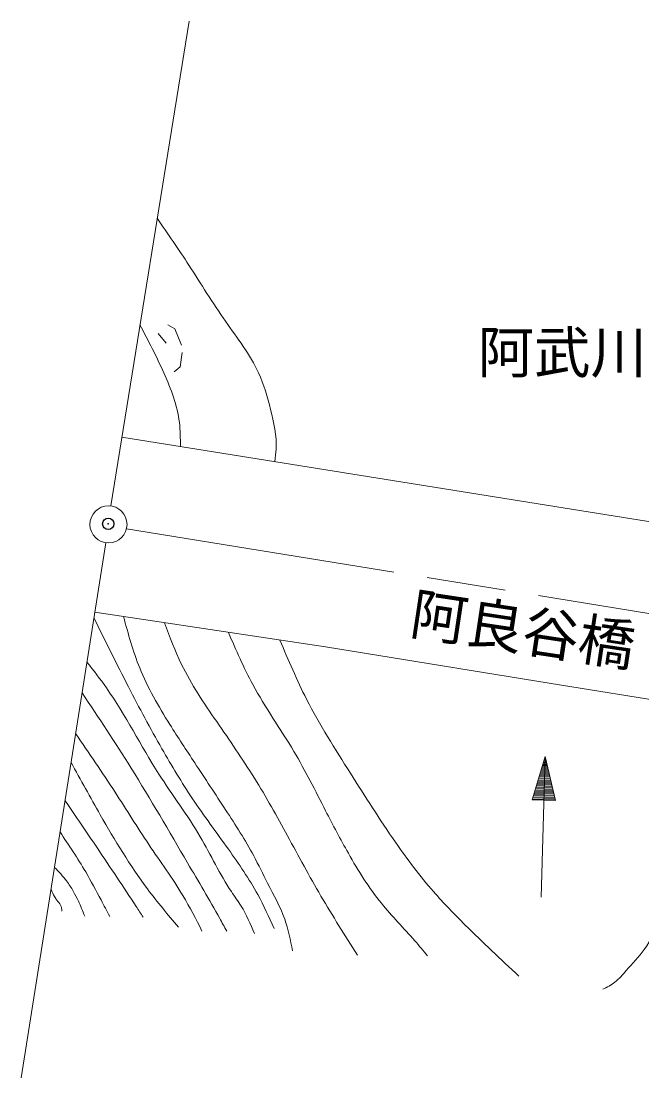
# Model space of a CAD drawing. Units: millimetres, scale not verified. Extents: x 40000 to 680000, y 20000 to 380000.
# Drawn here: x 80486 to 107995, y 301950 to 348806 of the extents above; entities that cross this region are included whole.
import ezdxf
from ezdxf.enums import TextEntityAlignment as Align

# ---------------------------------------------------------------- set-up
doc = ezdxf.new("R2010")
doc.units = ezdxf.units.MM
doc.header["$LTSCALE"] = 1000
doc.header["$PDMODE"] = 32
doc.header["$PDSIZE"] = 500
doc.linetypes.add('CHAIN', pattern=[18.5, 12, -1.5, 3.5, -1.5])
for name, color, linetype, lineweight in [('M-BGD', 7, 'Continuous', 13), ('M-BMK', 2, 'CHAIN', 13), ('M-BMK-SRVR', 3, 'Continuous', 13), ('M-STR-HTXT', 7, 'Continuous', 13), ('M-STR-STR1', 1, 'Continuous', 13)]:
    doc.layers.add(name, color=color, linetype=linetype, lineweight=lineweight)
doc.layers.add('M-OTRS', color=6, linetype='Continuous')
doc.styles.add('ＭＳ ゴシック', font='')
doc.styles.get('ＭＳ ゴシック').set_extended_font_data('MS Gothic')

msp = doc.modelspace()

# ---------------------------------------------------------------- linework, layer by layer
at = {"layer": 'M-BGD'}
for p, q in [((86994, 335336), (87295, 335164)), ((87295, 335164), (87596, 334433)), ((86554, 334949), (86908, 334530)), ((87618, 334110), (87532, 333476)), ((87532, 333476), (87274, 333261)), ((103708, 316199), (103135, 314283)), ((103529, 309962), (103708, 316199)), ((103605, 315852), (103792, 315846)), ((103619, 315901), (103780, 315897)), ((103634, 315951), (103768, 315947)), ((103649, 316000), (103756, 315997)), ((103664, 316050), (103744, 316048)), ((103679, 316100), (103732, 316098)), ((103694, 316149), (103720, 316148)), ((103708, 316199), (104170, 314253)), ((103456, 315356), (103912, 315343)), ((103471, 315405), (103900, 315393)), ((103486, 315455), (103888, 315443)), ((103501, 315504), (103876, 315494)), ((103516, 315554), (103864, 315544)), ((103530, 315604), (103852, 315594)), ((103545, 315653), (103840, 315645)), ((103560, 315703), (103828, 315695)), ((103575, 315752), (103816, 315745)), ((103590, 315802), (103804, 315796)), ((103323, 314909), (104019, 314889)), ((103338, 314959), (104007, 314940)), ((103352, 315008), (103995, 314990)), ((103367, 315058), (103983, 315040)), ((103382, 315108), (103971, 315091)), ((103397, 315157), (103959, 315141)), ((103412, 315207), (103947, 315191)), ((103427, 315256), (103936, 315242)), ((103441, 315306), (103924, 315292)), ((103175, 314413), (104139, 314386)), ((103189, 314463), (104127, 314436)), ((103204, 314513), (104115, 314486)), ((103219, 314562), (104103, 314537)), ((103234, 314612), (104091, 314587)), ((103249, 314661), (104079, 314637)), ((103263, 314711), (104067, 314688)), ((103278, 314761), (104055, 314738)), ((103293, 314810), (104043, 314789)), ((103308, 314860), (104031, 314839)), ((103135, 314283), (104170, 314253)), ((103145, 314314), (104163, 314285)), ((103160, 314364), (104151, 314335))]:
    msp.add_line(p, q, dxfattribs=at)
for points, knots in [([(86517, 340063), (86991, 339374), (87465, 338685), (87920, 337985), (88459, 337156), (88971, 336313), (89542, 335497), (90064, 334750), (90634, 334026), (91008, 333209), (91242, 332695), (91399, 332145), (91541, 331587), (91688, 331008), (91818, 330419), (91785, 329832), (91775, 329648), (91749, 329464), (91723, 329279)], [0, 0, 0, 0, 1, 1, 1, 2, 2, 2, 3, 3, 3, 4, 4, 4, 5, 5, 5, 6, 6, 6, 6]), ([(85753, 335336), (86118, 334637), (86483, 333937), (86809, 333209), (87126, 332502), (87407, 331769), (87498, 331009), (87540, 330660), (87541, 330304), (87543, 329949)], [0, 0, 0, 0, 1, 1, 1, 2, 2, 2, 3, 3, 3, 3]), ([(85021, 322401), (85233, 321632), (85445, 320862), (85742, 320127), (86097, 319251), (86574, 318423), (87078, 317618), (87436, 317046), (87808, 316484), (88179, 315922), (88637, 315226), (89094, 314528), (89550, 313829), (89986, 313161), (90421, 312491), (90795, 311790), (91008, 311392), (91201, 310983), (91409, 310580), (91679, 310057), (91973, 309543), (92167, 308992), (92327, 308539), (92418, 308062), (92510, 307585)], [0, 0, 0, 0, 1, 1, 1, 2, 2, 2, 3, 3, 3, 4, 4, 4, 5, 5, 5, 6, 6, 6, 7, 7, 7, 8, 8, 8, 8]), ([(83710, 322355), (84214, 321328), (84719, 320302), (85242, 319285), (85717, 318362), (86208, 317447), (86723, 316546), (87154, 315791), (87603, 315046), (88086, 314324), (88593, 313565), (89138, 312833), (89670, 312088), (90136, 311436), (90591, 310775), (90974, 310074), (91239, 309588), (91469, 309083), (91699, 308578)], [0, 0, 0, 0, 1, 1, 1, 2, 2, 2, 3, 3, 3, 4, 4, 4, 5, 5, 5, 6, 6, 6, 6]), ([(86846, 322127), (87077, 321501), (87307, 320875), (87597, 320278), (88028, 319389), (88588, 318564), (89152, 317745), (89723, 316916), (90296, 316094), (90825, 315242), (91344, 314408), (91820, 313545), (92292, 312680), (92778, 311787), (93260, 310892), (93773, 310014), (94290, 309129), (94838, 308261), (95387, 307393)], [0, 0, 0, 0, 1, 1, 1, 2, 2, 2, 3, 3, 3, 4, 4, 4, 5, 5, 5, 6, 6, 6, 6]), ([(89671, 321703), (90008, 320919), (90346, 320136), (90751, 319389), (91304, 318372), (91982, 317424), (92573, 316427), (93081, 315570), (93525, 314677), (93980, 313791), (94305, 313158), (94636, 312530), (94987, 311910), (95425, 311137), (95896, 310377), (96453, 309689), (96919, 309113), (97446, 308588), (97934, 308030), (98126, 307811), (98311, 307587), (98497, 307363)], [0, 0, 0, 0, 1, 1, 1, 2, 2, 2, 3, 3, 3, 4, 4, 4, 5, 5, 5, 6, 6, 6, 7, 7, 7, 7]), ([(91951, 321361), (92325, 320476), (92700, 319591), (93136, 318737), (93712, 317610), (94397, 316537), (95076, 315464), (95729, 314433), (96378, 313401), (97075, 312399), (97602, 311642), (98157, 310902), (98764, 310207), (99211, 309694), (99687, 309206), (100171, 308726), (100947, 307956), (101743, 307208), (102540, 306460)], [0, 0, 0, 0, 1, 1, 1, 2, 2, 2, 3, 3, 3, 4, 4, 4, 5, 5, 5, 6, 6, 6, 6]), ([(83399, 320389), (83694, 320011), (83989, 319633), (84265, 319241), (85121, 318023), (85786, 316677), (86590, 315420), (87189, 314483), (87865, 313595), (88426, 312636), (88896, 311833), (89284, 310980), (89804, 310207), (89946, 309994), (90099, 309788), (90233, 309570), (90469, 309188), (90647, 308772), (90825, 308356)], [0, 0, 0, 0, 1, 1, 1, 2, 2, 2, 3, 3, 3, 4, 4, 4, 5, 5, 5, 6, 6, 6, 6]), ([(83184, 319028), (83920, 317921), (84657, 316814), (85360, 315687), (86224, 314303), (87039, 312888), (87863, 311481), (88342, 310664), (88824, 309849), (89285, 309022), (89390, 308835), (89493, 308647), (89596, 308459)], [0, 0, 0, 0, 1, 1, 1, 2, 2, 2, 3, 3, 3, 4, 4, 4, 4]), ([(112047, 318143), (111856, 317429), (111664, 316714), (111449, 316008), (111165, 315076), (110840, 314158), (110516, 313238), (110249, 312479), (109984, 311718), (109687, 310972), (109433, 310335), (109156, 309708), (108872, 309077), (108648, 308578), (108419, 308077), (108102, 307640), (107863, 307311), (107575, 307018), (107302, 306707), (107142, 306524), (106987, 306335), (106799, 306189), (106638, 306064), (106452, 305971), (106266, 305878)], [0, 0, 0, 0, 1, 1, 1, 2, 2, 2, 3, 3, 3, 4, 4, 4, 5, 5, 5, 6, 6, 6, 7, 7, 7, 8, 8, 8, 8]), ([(82897, 317213), (83490, 316354), (84083, 315496), (84650, 314620), (85150, 313847), (85631, 313060), (86145, 312295), (86652, 311541), (87193, 310808), (87656, 310029), (87959, 309519), (88230, 308989), (88500, 308459)], [0, 0, 0, 0, 1, 1, 1, 2, 2, 2, 3, 3, 3, 4, 4, 4, 4]), ([(82696, 315940), (83124, 315162), (83551, 314384), (83992, 313612), (84636, 312483), (85308, 311367), (86085, 310328), (86521, 309746), (86989, 309189), (87457, 308631)], [0, 0, 0, 0, 1, 1, 1, 2, 2, 2, 3, 3, 3, 3]), ([(82429, 314252), (82909, 313546), (83388, 312840), (83865, 312132), (84442, 311276), (85015, 310418), (85583, 309555), (85686, 309397), (85790, 309239), (85894, 309081)], [0, 0, 0, 0, 1, 1, 1, 2, 2, 2, 3, 3, 3, 3]), ([(82209, 312855), (82600, 312271), (82992, 311687), (83346, 311081), (83585, 310673), (83806, 310254), (84028, 309837), (84156, 309595), (84284, 309353), (84413, 309111)], [0, 0, 0, 0, 1, 1, 1, 2, 2, 2, 3, 3, 3, 3]), ([(81961, 311284), (82150, 311090), (82340, 310896), (82502, 310681), (82612, 310536), (82708, 310380), (82798, 310222), (82878, 310081), (82952, 309938), (83021, 309792), (83123, 309574), (83212, 309350), (83302, 309126)], [0, 0, 0, 0, 1, 1, 1, 2, 2, 2, 3, 3, 3, 4, 4, 4, 4]), ([(81806, 310305), (81859, 310197), (81911, 310090), (81969, 309985), (82000, 309928), (82033, 309873), (82073, 309822), (82127, 309752), (82196, 309690), (82236, 309614), (82276, 309536), (82286, 309442), (82295, 309348)], [0, 0, 0, 0, 1, 1, 1, 2, 2, 2, 3, 3, 3, 4, 4, 4, 4])]:
    msp.add_open_spline(points, degree=3, knots=knots, dxfattribs=at)
at = {"layer": 'M-BMK'}
msp.add_line((85157, 326301), (173842, 311900), dxfattribs=at)
at = {"layer": 'M-BMK-SRVR'}
for p, q in [((87930, 348806), (84456, 327311)), ((84234, 325673), (80486, 301950))]:
    msp.add_line(p, q, dxfattribs=at)
msp.add_circle((84356, 326490), 823, dxfattribs=at)
at = {"layer": 'M-OTRS'}
msp.add_point((84346, 326515), dxfattribs=at)
at = {"layer": 'M-STR-STR1'}
for p, q in [((84949, 330365), (134965, 322351)), ((83747, 322592), (93981, 321056)), ((93981, 321056), (104440, 319361)), ((104440, 319361), (120190, 316839))]:
    msp.add_line(p, q, dxfattribs=at)

# ---------------------------------------------------------------- texts
at = {"layer": 'M-STR-HTXT', "style": 'ＭＳ ゴシック'}
msp.add_text('阿武川', height=1833, dxfattribs=at).set_placement((100719, 332656), align=Align.BOTTOM_LEFT)
at = {"layer": 'M-STR-STR1', "style": 'ＭＳ ゴシック'}
msp.add_text('阿良谷橋', height=1833, rotation=351.458, dxfattribs=at).set_placement((97569, 321118), align=Align.BOTTOM_LEFT)

doc.saveas('drawing.dxf')
